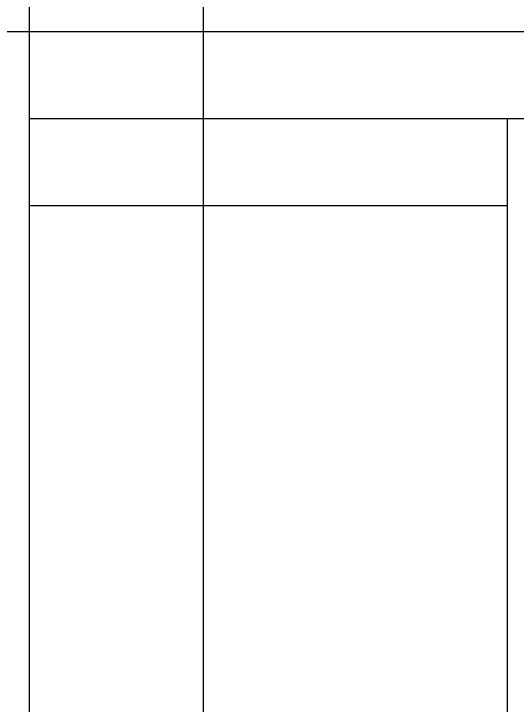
# Model space of a CAD drawing. Extents: x 152195838 to 160350639, y 364657247 to 370318102.
# Drawn here: x 157579413.2 to 157579702.6, y 365008944.4 to 365009342.1 of the extents above; entities that cross this region are included whole.
import ezdxf

# ---------------------------------------------------------------- set-up
doc = ezdxf.new("R2010")
doc.units = 0
doc.header["$MEASUREMENT"] = 0
doc.layers.add('4A.TEC 마감선 1', color=6, linetype='CONTINUOUS')
doc.layers.add('4A.TEC 벽체 3', color=4, linetype='CONTINUOUS')

# ---------------------------------------------------------------- blocks, each defined once
blk = doc.blocks.new('zw$BB1D')
at = {"layer": '4A.TEC 마감선 1'}
blk.add_line((2811.999999940395, 427.0000000596046), (2812, 702), dxfattribs=at)
at = {"layer": '4A.TEC 벽체 3', "linetype": 'Continuous'}
for p, q in [((2712, 326.9999995827675), (2712, 801.9999996721745)), ((2712, 326.9999995827675), (2712, 801.9999996721745)), ((2761.999999940395, 427.0000000596046), (2762, 801.9999996423721))]:
    blk.add_line(p, q, dxfattribs=at)
at = {"layer": '4A.TEC 벽체 3'}
for p, q in [((262, 702.0000000298023), (-412.9999999403954, 702)), ((3437, 702.0000000298023), (2762, 702))]:
    blk.add_line(p, q, dxfattribs=at)
blk = doc.blocks.new('aq9q7q')
at = {"layer": '4A.TEC 벽체 3'}
for p in [(1975363.773665793, 826410.8338572367), (1978538.773665793, 826410.8338572367)]:
    blk.add_blockref('zw$BB1D', p, dxfattribs=at)

msp = doc.modelspace()

# ---------------------------------------------------------------- linework, layer by layer
at = {"layer": '4A.TEC 벽체 3'}
for points in [[(157579422.004577, 365070431.8958187), (157579422.004577, 364983031.8958186)], [(157579522.004577, 365070131.8958187), (157579522.004577, 364983031.8958186)]]:
    msp.add_lwpolyline(points, dxfattribs=at)

# ---------------------------------------------------------------- block references
at = {"layer": '4A.TEC 벽체 3', "linetype": 'ByBlock', "ltscale": 0.1, "rotation": 270}
msp.add_blockref('aq9q7q', (156752584.1707197, 366987407.6694844), dxfattribs=at)

doc.saveas('drawing.dxf')
